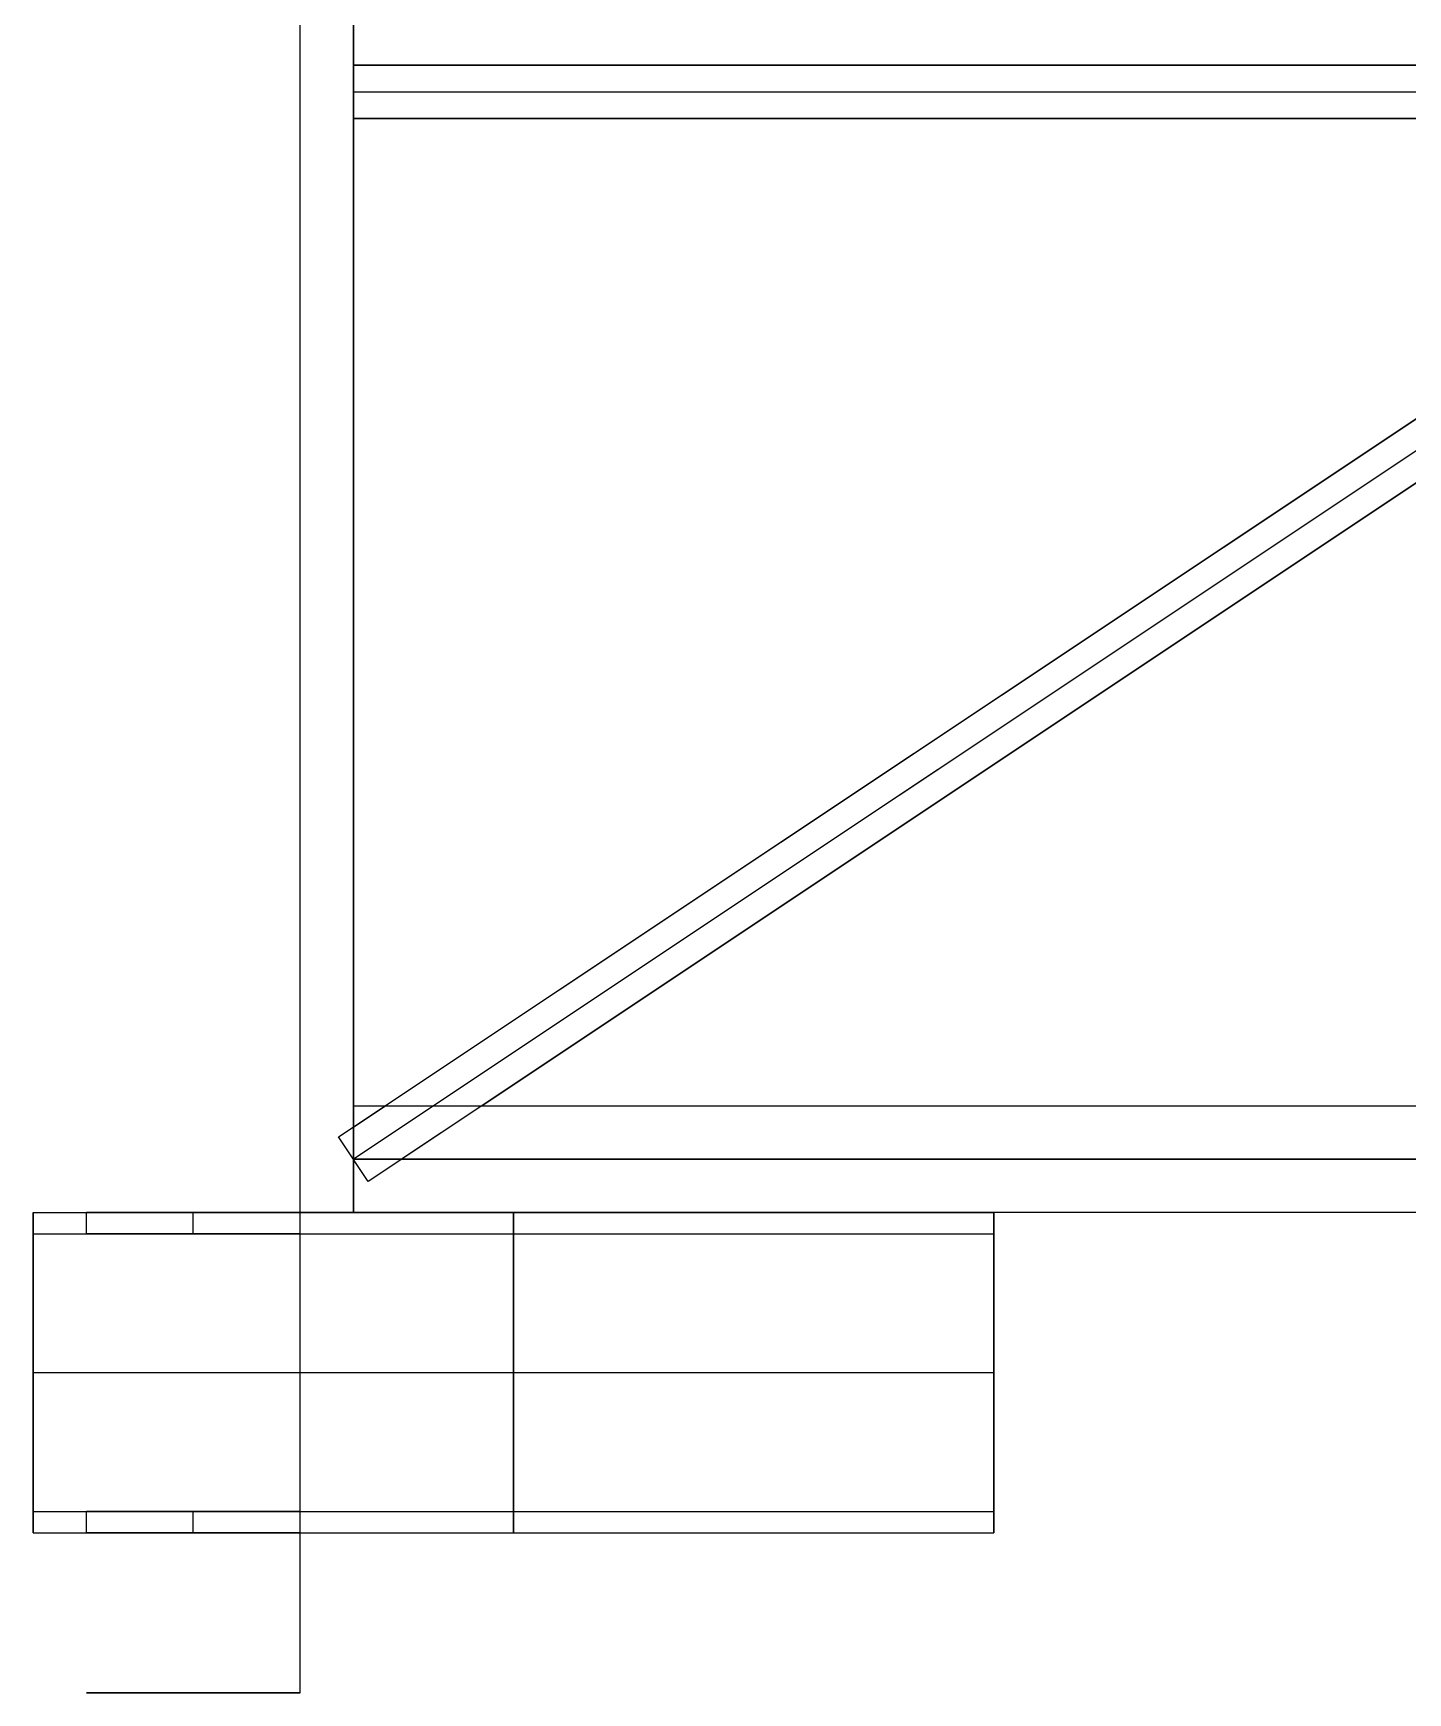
# Model space of a CAD drawing. Header units: millimetres. Extents: x 420 to 781, y -50 to 250.
# Drawn here: x 420 to 548.8, y -50 to 105.5 of the extents above; entities that cross this region are included whole.
import ezdxf

# ---------------------------------------------------------------- set-up
doc = ezdxf.new("R2010")
doc.units = ezdxf.units.MM
doc.header["$MEASUREMENT"] = 0
doc.layers.add('Default', color=178, linetype='Continuous', true_color=0x000000)

msp = doc.modelspace()

# ---------------------------------------------------------------- linework, layer by layer
at = {"layer": 'Default'}
for p, q in [((445, -50, -25), (445, 250, -25)), ((445, -5, 30), (445, 205, 30)), ((445, -5, 30), (445, 205, 30)), ((445, -5, -80), (445, 205, -80)), ((450, 205, 30), (450, -5, 30)), ((450, 205, 30), (450, -5, 30)), ((450, 205, -80), (450, -5, -80)), ((448.61, 2.08, 92), (748.61, 202.08, 92)), ((448.61, 2.08), (748.61, 202.08)), ((448.61, 2.08, -80), (748.61, 202.08, -80)), ((450, 200, 88), (450, 0, 88)), ((450, 200, 92), (450, 0, 92)), ((450, 0, 90), (450, 200, 90)), ((450, 200), (450, 0)), ((450, 200), (450, 0)), ((450, 200, 4), (450, 0, 4)), ((450, 0, 2), (450, 200, 2)), ((750, 200, 92), (450, 0, 92)), ((751.39, 197.92, 92), (451.39, -2.08, 92)), ((751.39, 197.92), (451.39, -2.08)), ((751.39, 197.92, -80), (451.39, -2.08, -80)), ((737.99, 195, 92), (452.99, 5, 92)), ((737.99, 195, 172), (452.99, 5, 172)), ((737.99, 195, 132), (452.99, 5, 132)), ((742.5, 195, 172), (457.5, 5, 172)), ((462.01, 5, 92), (747.01, 195, 92)), ((462.01, 5, 172), (747.01, 195, 172)), ((462.01, 5, 132), (747.01, 195, 132)), ((750, 102.5, -80), (450, 102.5, -80)), ((450, 102.5, -80), (450, 102.5)), ((750, 102.5), (450, 102.5)), ((450, 102.5, -80), (450, 97.5, -80)), ((450, 102.5), (450, 97.5)), ((750, 102.5, 92), (450, 102.5, 92)), ((450, 102.5, 92), (450, 102.5, 172)), ((750, 102.5, 172), (450, 102.5, 172)), ((450, 102.5, 92), (450, 97.5, 92)), ((450, 102.5, 172), (450, 97.5, 172)), ((450, 97.5, 92), (450, 102.5, 92)), ((450, 102.5, 92), (750, 102.5, 92)), ((450, 100, 88), (750, 100, 88)), ((450, 100, 88), (450, 100, 92)), ((450, 100, 92), (750, 100, 92)), ((450, 100), (750, 100)), ((450, 100), (750, 100)), ((450, 100), (450, 100, 4)), ((450, 100, 4), (750, 100, 4)), ((450, 97.5, -80), (750, 97.5, -80)), ((450, 97.5), (750, 97.5)), ((450, 97.5, -80), (450, 97.5)), ((450, 97.5, 92), (750, 97.5, 92)), ((450, 97.5, 172), (750, 97.5, 172)), ((450, 97.5, 92), (450, 97.5, 172)), ((750, 97.5, 92), (450, 97.5, 92)), ((450, 0, 176), (450, 5, 176)), ((450, 5, 176), (450, 5, 92)), ((450, 0, 92), (450, 5, 92)), ((450, 5, 176), (750, 5, 176)), ((450, 5, 92), (750, 5, 92)), ((450, 3, 92), (452.99, 5, 92)), ((452.99, 5, 92), (452.99, 5, 172)), ((452.99, 5, 172), (462.01, 5, 172)), ((462.01, 5, 92), (454.51, 0, 92)), ((462.01, 5, 172), (462.01, 5, 92)), ((451.39, -2.08, 92), (448.61, 2.08, 92)), ((451.39, -2.08), (448.61, 2.08)), ((448.61, 2.08), (448.61, 2.08, -80)), ((451.39, -2.08, -80), (448.61, 2.08, -80)), ((450, 0, 92), (450, 3, 92)), ((450, 0, 88), (750, 0, 88)), ((450, 0, 88), (450, 0, 92)), ((450, 0, 92), (750, 0, 92)), ((750, 0, 90), (450, 0, 90)), ((450, 0, 176), (450, 0, 92)), ((750, 0, 176), (450, 0, 176)), ((750, 0, 92), (450, 0, 92)), ((450, 0), (750, 0)), ((450, -5, 30), (450, 0, 30)), ((450, 0, 30), (450, 0, -80)), ((450, -5, -80), (450, 0, -80)), ((450, 0, 30), (750, 0, 30)), ((450, 0, -80), (750, 0, -80)), ((450, 0), (750, 0)), ((450, 0), (450, 0, 4)), ((450, 0, 4), (750, 0, 4)), ((750, 0, 2), (450, 0, 2)), ((454.51, 0, 92), (450, 0, 92)), ((451.39, -2.08), (451.39, -2.08, -80)), ((420, -35, -40), (420, -5, -40)), ((420, -5, -40), (510, -5, -40)), ((420, -5, -40), (420, -5, -10)), ((420, -5, -10), (510, -5, -10)), ((420, -5, -10), (420, -35, -10)), ((420, -5, -25), (425, -5, -25)), ((420, -7, -25), (420, -5, -25)), ((425.01, -5, -24.48), (425, -5, -24.83)), ((425, -5, -24.83), (425, -5, -25.17)), ((425, -5, -25.17), (425.01, -5, -25.52)), ((425, -7, -25), (425, -5, -25)), ((425.04, -5, -24.13), (425.01, -5, -24.48)), ((425.01, -5, -25.52), (425.04, -5, -25.87)), ((425.07, -5, -23.79), (425.04, -5, -24.13)), ((425.04, -5, -25.87), (425.07, -5, -26.21)), ((425.12, -5, -23.44), (425.07, -5, -23.79)), ((425.07, -5, -26.21), (425.12, -5, -26.56)), ((425.18, -5, -23.1), (425.12, -5, -23.44)), ((425.12, -5, -26.56), (425.18, -5, -26.9)), ((425.25, -5, -22.76), (425.18, -5, -23.1)), ((425.18, -5, -26.9), (425.25, -5, -27.24)), ((425.34, -5, -22.43), (425.25, -5, -22.76)), ((425.25, -5, -27.24), (425.34, -5, -27.57)), ((425.43, -5, -22.09), (425.34, -5, -22.43)), ((425.34, -5, -27.57), (425.43, -5, -27.91)), ((425.54, -5, -21.76), (425.43, -5, -22.09)), ((425.43, -5, -27.91), (425.54, -5, -28.24)), ((425.66, -5, -21.44), (425.54, -5, -21.76)), ((425.54, -5, -28.24), (425.66, -5, -28.56)), ((425.79, -5, -21.11), (425.66, -5, -21.44)), ((425.66, -5, -28.56), (425.79, -5, -28.89)), ((425.93, -5, -20.8), (425.79, -5, -21.11)), ((425.79, -5, -28.89), (425.93, -5, -29.2)), ((426.08, -5, -20.48), (425.93, -5, -20.8)), ((425.93, -5, -29.2), (426.08, -5, -29.52)), ((426.24, -5, -20.18), (426.08, -5, -20.48)), ((426.08, -5, -29.52), (426.24, -5, -29.82)), ((426.41, -5, -19.88), (426.24, -5, -20.18)), ((426.24, -5, -29.82), (426.41, -5, -30.12)), ((426.6, -5, -19.58), (426.41, -5, -19.88)), ((426.41, -5, -30.12), (426.6, -5, -30.42)), ((426.79, -5, -19.29), (426.6, -5, -19.58)), ((426.6, -5, -30.42), (426.79, -5, -30.71)), ((426.99, -5, -19.01), (426.79, -5, -19.29)), ((426.79, -5, -30.71), (426.99, -5, -30.99)), ((427.2, -5, -18.74), (426.99, -5, -19.01)), ((426.99, -5, -30.99), (427.2, -5, -31.26)), ((427.43, -5, -18.47), (427.2, -5, -18.74)), ((427.2, -5, -31.26), (427.43, -5, -31.53)), ((427.66, -5, -18.21), (427.43, -5, -18.47)), ((427.43, -5, -31.53), (427.66, -5, -31.79)), ((427.9, -5, -17.96), (427.66, -5, -18.21)), ((427.66, -5, -31.79), (427.9, -5, -32.04)), ((428.15, -5, -17.72), (427.9, -5, -17.96)), ((427.9, -5, -32.04), (428.15, -5, -32.28)), ((428.4, -5, -17.48), (428.15, -5, -17.72)), ((428.15, -5, -32.28), (428.4, -5, -32.52)), ((428.67, -5, -17.26), (428.4, -5, -17.48)), ((428.4, -5, -32.52), (428.67, -5, -32.74)), ((428.94, -5, -17.04), (428.67, -5, -17.26)), ((428.67, -5, -32.74), (428.94, -5, -32.96)), ((429.22, -5, -16.84), (428.94, -5, -17.04)), ((428.94, -5, -32.96), (429.22, -5, -33.16)), ((429.51, -5, -16.64), (429.22, -5, -16.84)), ((429.22, -5, -33.16), (429.51, -5, -33.36)), ((429.8, -5, -16.46), (429.51, -5, -16.64)), ((429.51, -5, -33.36), (429.8, -5, -33.54)), ((430.1, -5, -16.28), (429.8, -5, -16.46)), ((429.8, -5, -33.54), (430.1, -5, -33.72)), ((430.41, -5, -16.12), (430.1, -5, -16.28)), ((430.1, -5, -33.72), (430.41, -5, -33.88)), ((430.72, -5, -15.96), (430.41, -5, -16.12)), ((430.41, -5, -33.88), (430.72, -5, -34.04)), ((431.03, -5, -15.82), (430.72, -5, -15.96)), ((430.72, -5, -34.04), (431.03, -5, -34.18)), ((431.35, -5, -15.69), (431.03, -5, -15.82)), ((431.03, -5, -34.18), (431.35, -5, -34.31)), ((431.68, -5, -15.57), (431.35, -5, -15.69)), ((431.35, -5, -34.31), (431.68, -5, -34.43)), ((432.01, -5, -15.46), (431.68, -5, -15.57)), ((431.68, -5, -34.43), (432.01, -5, -34.54)), ((432.34, -5, -15.36), (432.01, -5, -15.46)), ((432.01, -5, -34.54), (432.34, -5, -34.64)), ((432.68, -5, -15.27), (432.34, -5, -15.36)), ((432.34, -5, -34.64), (432.68, -5, -34.73)), ((433.02, -5, -15.2), (432.68, -5, -15.27)), ((432.68, -5, -34.73), (433.02, -5, -34.8)), ((433.36, -5, -15.14), (433.02, -5, -15.2)), ((433.02, -5, -34.8), (433.36, -5, -34.86)), ((433.7, -5, -15.08), (433.36, -5, -15.14)), ((433.36, -5, -34.86), (433.7, -5, -34.92)), ((434.05, -5, -15.05), (433.7, -5, -15.08)), ((433.7, -5, -34.92), (434.05, -5, -34.95)), ((434.39, -5, -15.02), (434.05, -5, -15.05)), ((434.05, -5, -34.95), (434.39, -5, -34.98)), ((434.74, -5, -15), (434.39, -5, -15.02)), ((434.39, -5, -34.98), (434.74, -5, -35)), ((435.09, -5, -15), (434.74, -5, -15)), ((434.74, -5, -35), (435.09, -5, -35)), ((435, -7, -35), (435, -5, -35)), ((435, -7, -15), (435, -5, -15)), ((435.43, -5, -15.01), (435.09, -5, -15)), ((435.09, -5, -35), (435.43, -5, -34.99)), ((435.78, -5, -15.03), (435.43, -5, -15.01)), ((435.43, -5, -34.99), (435.78, -5, -34.97)), ((436.13, -5, -15.06), (435.78, -5, -15.03)), ((435.78, -5, -34.97), (436.13, -5, -34.94)), ((436.47, -5, -15.11), (436.13, -5, -15.06)), ((436.13, -5, -34.94), (436.47, -5, -34.89)), ((436.81, -5, -15.17), (436.47, -5, -15.11)), ((436.47, -5, -34.89), (436.81, -5, -34.83)), ((437.15, -5, -15.23), (436.81, -5, -15.17)), ((436.81, -5, -34.83), (437.15, -5, -34.77)), ((437.49, -5, -15.32), (437.15, -5, -15.23)), ((437.15, -5, -34.77), (437.49, -5, -34.68)), ((437.82, -5, -15.41), (437.49, -5, -15.32)), ((437.49, -5, -34.68), (437.82, -5, -34.59)), ((438.16, -5, -15.51), (437.82, -5, -15.41)), ((437.82, -5, -34.59), (438.16, -5, -34.49)), ((438.48, -5, -15.63), (438.16, -5, -15.51)), ((438.16, -5, -34.49), (438.48, -5, -34.37)), ((438.81, -5, -15.75), (438.48, -5, -15.63)), ((438.48, -5, -34.37), (438.81, -5, -34.25)), ((439.13, -5, -15.89), (438.81, -5, -15.75)), ((438.81, -5, -34.25), (439.13, -5, -34.11)), ((439.44, -5, -16.04), (439.13, -5, -15.89)), ((439.13, -5, -34.11), (439.44, -5, -33.96)), ((439.75, -5, -16.2), (439.44, -5, -16.04)), ((439.44, -5, -33.96), (439.75, -5, -33.8)), ((440.05, -5, -16.37), (439.75, -5, -16.2)), ((439.75, -5, -33.8), (440.05, -5, -33.63)), ((440, -5, -25), (445, -5, -25)), ((440.35, -5, -16.55), (440.05, -5, -16.37)), ((440.05, -5, -33.63), (440.35, -5, -33.45)), ((440.64, -5, -16.74), (440.35, -5, -16.55)), ((440.35, -5, -33.45), (440.64, -5, -33.26)), ((440.92, -5, -16.94), (440.64, -5, -16.74)), ((440.64, -5, -33.26), (440.92, -5, -33.06)), ((441.2, -5, -17.15), (440.92, -5, -16.94)), ((440.92, -5, -33.06), (441.2, -5, -32.85)), ((441.46, -5, -17.37), (441.2, -5, -17.15)), ((441.2, -5, -32.85), (441.46, -5, -32.63)), ((441.73, -5, -17.6), (441.46, -5, -17.37)), ((441.46, -5, -32.63), (441.73, -5, -32.4)), ((441.98, -5, -17.84), (441.73, -5, -17.6)), ((441.73, -5, -32.4), (441.98, -5, -32.16)), ((442.22, -5, -18.08), (441.98, -5, -17.84)), ((441.98, -5, -32.16), (442.22, -5, -31.92)), ((442.46, -5, -18.34), (442.22, -5, -18.08)), ((442.22, -5, -31.92), (442.46, -5, -31.66)), ((442.69, -5, -18.6), (442.46, -5, -18.34)), ((442.46, -5, -31.66), (442.69, -5, -31.4)), ((442.9, -5, -18.87), (442.69, -5, -18.6)), ((442.69, -5, -31.4), (442.9, -5, -31.13)), ((443.11, -5, -19.15), (442.9, -5, -18.87)), ((442.9, -5, -31.13), (443.11, -5, -30.85)), ((443.31, -5, -19.44), (443.11, -5, -19.15)), ((443.11, -5, -30.85), (443.31, -5, -30.56)), ((443.5, -5, -19.73), (443.31, -5, -19.44)), ((443.31, -5, -30.56), (443.5, -5, -30.27)), ((443.67, -5, -20.03), (443.5, -5, -19.73)), ((443.5, -5, -30.27), (443.67, -5, -29.97)), ((443.84, -5, -20.33), (443.67, -5, -20.03)), ((443.67, -5, -29.97), (443.84, -5, -29.67)), ((444, -5, -20.64), (443.84, -5, -20.33)), ((443.84, -5, -29.67), (444, -5, -29.36)), ((444.14, -5, -20.95), (444, -5, -20.64)), ((444, -5, -29.36), (444.14, -5, -29.05)), ((444.28, -5, -21.27), (444.14, -5, -20.95)), ((444.14, -5, -29.05), (444.28, -5, -28.73)), ((444.4, -5, -21.6), (444.28, -5, -21.27)), ((444.28, -5, -28.73), (444.4, -5, -28.4)), ((444.52, -5, -21.93), (444.4, -5, -21.6)), ((444.4, -5, -28.4), (444.52, -5, -28.07)), ((444.62, -5, -22.26), (444.52, -5, -21.93)), ((444.52, -5, -28.07), (444.62, -5, -27.74)), ((444.71, -5, -22.59), (444.62, -5, -22.26)), ((444.62, -5, -27.74), (444.71, -5, -27.41)), ((444.78, -5, -22.93), (444.71, -5, -22.59)), ((444.71, -5, -27.41), (444.78, -5, -27.07)), ((444.85, -5, -23.27), (444.78, -5, -22.93)), ((444.78, -5, -27.07), (444.85, -5, -26.73)), ((444.9, -5, -23.62), (444.85, -5, -23.27)), ((444.85, -5, -26.73), (444.9, -5, -26.38)), ((444.95, -5, -23.96), (444.9, -5, -23.62)), ((444.9, -5, -26.38), (444.95, -5, -26.04)), ((444.98, -5, -24.31), (444.95, -5, -23.96)), ((444.95, -5, -26.04), (444.98, -5, -25.69)), ((444.99, -5, -24.65), (444.98, -5, -24.31)), ((444.98, -5, -25.69), (444.99, -5, -25.35)), ((445, -5, -25), (444.99, -5, -24.65)), ((444.99, -5, -25.35), (445, -5, -25)), ((445, -7, -25), (445, -5, -25)), ((445, -5, -25), (510, -5, -25)), ((450, -5, 30), (445, -5, 30)), ((450, -5, 30), (445, -5, 30)), ((445, -5, 30), (445, -5, -80)), ((450, -5, -80), (445, -5, -80)), ((450, -5, 30), (450, -5, -80)), ((750, -5, 30), (450, -5, 30)), ((750, -5, -80), (450, -5, -80)), ((450, -5, 30), (450, -5, -80)), ((465, -35, -40), (465, -5, -40)), ((465, -5, -40), (465, -5, -10)), ((465, -5, -10), (465, -35, -10)), ((510, -35, -40), (510, -5, -40)), ((510, -5, -40), (510, -5, -10)), ((510, -5, -10), (510, -35, -10)), ((510, -7, -25), (510, -5, -25)), ((420, -7, -12), (510, -7, -12)), ((420, -7, -38), (510, -7, -38)), ((420, -7, -12), (420, -33, -12)), ((420, -33, -38), (420, -7, -38)), ((420, -7, -38), (420, -7, -12)), ((420, -7, -25), (425, -7, -25)), ((425.01, -7, -24.48), (425, -7, -24.83)), ((425, -7, -24.83), (425, -7, -25.17)), ((425, -7, -25.17), (425.01, -7, -25.52)), ((425.04, -7, -24.13), (425.01, -7, -24.48)), ((425.01, -7, -25.52), (425.04, -7, -25.87)), ((425.07, -7, -23.79), (425.04, -7, -24.13)), ((425.04, -7, -25.87), (425.07, -7, -26.21)), ((425.12, -7, -23.44), (425.07, -7, -23.79)), ((425.07, -7, -26.21), (425.12, -7, -26.56)), ((425.18, -7, -23.1), (425.12, -7, -23.44)), ((425.12, -7, -26.56), (425.18, -7, -26.9)), ((425.25, -7, -22.76), (425.18, -7, -23.1)), ((425.18, -7, -26.9), (425.25, -7, -27.24)), ((425.34, -7, -22.43), (425.25, -7, -22.76)), ((425.25, -7, -27.24), (425.34, -7, -27.57)), ((425.43, -7, -22.09), (425.34, -7, -22.43)), ((425.34, -7, -27.57), (425.43, -7, -27.91)), ((425.54, -7, -21.76), (425.43, -7, -22.09)), ((425.43, -7, -27.91), (425.54, -7, -28.24)), ((425.66, -7, -21.44), (425.54, -7, -21.76)), ((425.54, -7, -28.24), (425.66, -7, -28.56)), ((425.79, -7, -21.11), (425.66, -7, -21.44)), ((425.66, -7, -28.56), (425.79, -7, -28.89)), ((425.93, -7, -20.8), (425.79, -7, -21.11)), ((425.79, -7, -28.89), (425.93, -7, -29.2)), ((426.08, -7, -20.48), (425.93, -7, -20.8)), ((425.93, -7, -29.2), (426.08, -7, -29.52)), ((426.24, -7, -20.18), (426.08, -7, -20.48)), ((426.08, -7, -29.52), (426.24, -7, -29.82)), ((426.41, -7, -19.88), (426.24, -7, -20.18)), ((426.24, -7, -29.82), (426.41, -7, -30.12)), ((426.6, -7, -19.58), (426.41, -7, -19.88)), ((426.41, -7, -30.12), (426.6, -7, -30.42)), ((426.79, -7, -19.29), (426.6, -7, -19.58)), ((426.6, -7, -30.42), (426.79, -7, -30.71)), ((426.99, -7, -19.01), (426.79, -7, -19.29)), ((426.79, -7, -30.71), (426.99, -7, -30.99)), ((427.2, -7, -18.74), (426.99, -7, -19.01)), ((426.99, -7, -30.99), (427.2, -7, -31.26)), ((427.43, -7, -18.47), (427.2, -7, -18.74)), ((427.2, -7, -31.26), (427.43, -7, -31.53)), ((427.66, -7, -18.21), (427.43, -7, -18.47)), ((427.43, -7, -31.53), (427.66, -7, -31.79)), ((427.9, -7, -17.96), (427.66, -7, -18.21)), ((427.66, -7, -31.79), (427.9, -7, -32.04)), ((428.15, -7, -17.72), (427.9, -7, -17.96)), ((427.9, -7, -32.04), (428.15, -7, -32.28)), ((428.4, -7, -17.48), (428.15, -7, -17.72)), ((428.15, -7, -32.28), (428.4, -7, -32.52)), ((428.67, -7, -17.26), (428.4, -7, -17.48)), ((428.4, -7, -32.52), (428.67, -7, -32.74)), ((428.94, -7, -17.04), (428.67, -7, -17.26)), ((428.67, -7, -32.74), (428.94, -7, -32.96)), ((429.22, -7, -16.84), (428.94, -7, -17.04)), ((428.94, -7, -32.96), (429.22, -7, -33.16)), ((429.51, -7, -16.64), (429.22, -7, -16.84)), ((429.22, -7, -33.16), (429.51, -7, -33.36)), ((429.8, -7, -16.46), (429.51, -7, -16.64)), ((429.51, -7, -33.36), (429.8, -7, -33.54)), ((430.1, -7, -16.28), (429.8, -7, -16.46)), ((429.8, -7, -33.54), (430.1, -7, -33.72)), ((430.41, -7, -16.12), (430.1, -7, -16.28)), ((430.1, -7, -33.72), (430.41, -7, -33.88)), ((430.72, -7, -15.96), (430.41, -7, -16.12)), ((430.41, -7, -33.88), (430.72, -7, -34.04)), ((431.03, -7, -15.82), (430.72, -7, -15.96)), ((430.72, -7, -34.04), (431.03, -7, -34.18)), ((431.35, -7, -15.69), (431.03, -7, -15.82)), ((431.03, -7, -34.18), (431.35, -7, -34.31)), ((431.68, -7, -15.57), (431.35, -7, -15.69)), ((431.35, -7, -34.31), (431.68, -7, -34.43)), ((432.01, -7, -15.46), (431.68, -7, -15.57)), ((431.68, -7, -34.43), (432.01, -7, -34.54)), ((432.34, -7, -15.36), (432.01, -7, -15.46)), ((432.01, -7, -34.54), (432.34, -7, -34.64)), ((432.68, -7, -15.27), (432.34, -7, -15.36)), ((432.34, -7, -34.64), (432.68, -7, -34.73)), ((433.02, -7, -15.2), (432.68, -7, -15.27)), ((432.68, -7, -34.73), (433.02, -7, -34.8)), ((433.36, -7, -15.14), (433.02, -7, -15.2)), ((433.02, -7, -34.8), (433.36, -7, -34.86)), ((433.7, -7, -15.08), (433.36, -7, -15.14)), ((433.36, -7, -34.86), (433.7, -7, -34.92)), ((434.05, -7, -15.05), (433.7, -7, -15.08)), ((433.7, -7, -34.92), (434.05, -7, -34.95)), ((434.39, -7, -15.02), (434.05, -7, -15.05)), ((434.05, -7, -34.95), (434.39, -7, -34.98)), ((434.74, -7, -15), (434.39, -7, -15.02)), ((434.39, -7, -34.98), (434.74, -7, -35)), ((435.09, -7, -15), (434.74, -7, -15)), ((434.74, -7, -35), (435.09, -7, -35)), ((435.43, -7, -15.01), (435.09, -7, -15)), ((435.09, -7, -35), (435.43, -7, -34.99)), ((435.78, -7, -15.03), (435.43, -7, -15.01)), ((435.43, -7, -34.99), (435.78, -7, -34.97)), ((436.13, -7, -15.06), (435.78, -7, -15.03)), ((435.78, -7, -34.97), (436.13, -7, -34.94)), ((436.47, -7, -15.11), (436.13, -7, -15.06)), ((436.13, -7, -34.94), (436.47, -7, -34.89)), ((436.81, -7, -15.17), (436.47, -7, -15.11)), ((436.47, -7, -34.89), (436.81, -7, -34.83)), ((437.15, -7, -15.23), (436.81, -7, -15.17)), ((436.81, -7, -34.83), (437.15, -7, -34.77)), ((437.49, -7, -15.32), (437.15, -7, -15.23)), ((437.15, -7, -34.77), (437.49, -7, -34.68)), ((437.82, -7, -15.41), (437.49, -7, -15.32)), ((437.49, -7, -34.68), (437.82, -7, -34.59)), ((438.16, -7, -15.51), (437.82, -7, -15.41)), ((437.82, -7, -34.59), (438.16, -7, -34.49)), ((438.48, -7, -15.63), (438.16, -7, -15.51)), ((438.16, -7, -34.49), (438.48, -7, -34.37)), ((438.81, -7, -15.75), (438.48, -7, -15.63)), ((438.48, -7, -34.37), (438.81, -7, -34.25)), ((439.13, -7, -15.89), (438.81, -7, -15.75)), ((438.81, -7, -34.25), (439.13, -7, -34.11)), ((439.44, -7, -16.04), (439.13, -7, -15.89)), ((439.13, -7, -34.11), (439.44, -7, -33.96)), ((439.75, -7, -16.2), (439.44, -7, -16.04)), ((439.44, -7, -33.96), (439.75, -7, -33.8)), ((440.05, -7, -16.37), (439.75, -7, -16.2)), ((439.75, -7, -33.8), (440.05, -7, -33.63)), ((440.35, -7, -16.55), (440.05, -7, -16.37)), ((440.05, -7, -33.63), (440.35, -7, -33.45)), ((440.64, -7, -16.74), (440.35, -7, -16.55)), ((440.35, -7, -33.45), (440.64, -7, -33.26)), ((440.92, -7, -16.94), (440.64, -7, -16.74)), ((440.64, -7, -33.26), (440.92, -7, -33.06)), ((441.2, -7, -17.15), (440.92, -7, -16.94)), ((440.92, -7, -33.06), (441.2, -7, -32.85)), ((441.46, -7, -17.37), (441.2, -7, -17.15)), ((441.2, -7, -32.85), (441.46, -7, -32.63)), ((441.73, -7, -17.6), (441.46, -7, -17.37)), ((441.46, -7, -32.63), (441.73, -7, -32.4)), ((441.98, -7, -17.84), (441.73, -7, -17.6)), ((441.73, -7, -32.4), (441.98, -7, -32.16)), ((442.22, -7, -18.08), (441.98, -7, -17.84)), ((441.98, -7, -32.16), (442.22, -7, -31.92)), ((442.46, -7, -18.34), (442.22, -7, -18.08)), ((442.22, -7, -31.92), (442.46, -7, -31.66)), ((442.69, -7, -18.6), (442.46, -7, -18.34)), ((442.46, -7, -31.66), (442.69, -7, -31.4)), ((442.9, -7, -18.87), (442.69, -7, -18.6)), ((442.69, -7, -31.4), (442.9, -7, -31.13)), ((443.11, -7, -19.15), (442.9, -7, -18.87)), ((442.9, -7, -31.13), (443.11, -7, -30.85)), ((443.31, -7, -19.44), (443.11, -7, -19.15)), ((443.11, -7, -30.85), (443.31, -7, -30.56)), ((443.5, -7, -19.73), (443.31, -7, -19.44)), ((443.31, -7, -30.56), (443.5, -7, -30.27)), ((443.67, -7, -20.03), (443.5, -7, -19.73)), ((443.5, -7, -30.27), (443.67, -7, -29.97)), ((443.84, -7, -20.33), (443.67, -7, -20.03)), ((443.67, -7, -29.97), (443.84, -7, -29.67)), ((444, -7, -20.64), (443.84, -7, -20.33)), ((443.84, -7, -29.67), (444, -7, -29.36)), ((444.14, -7, -20.95), (444, -7, -20.64)), ((444, -7, -29.36), (444.14, -7, -29.05)), ((444.28, -7, -21.27), (444.14, -7, -20.95)), ((444.14, -7, -29.05), (444.28, -7, -28.73)), ((444.4, -7, -21.6), (444.28, -7, -21.27)), ((444.28, -7, -28.73), (444.4, -7, -28.4)), ((444.52, -7, -21.93), (444.4, -7, -21.6)), ((444.4, -7, -28.4), (444.52, -7, -28.07)), ((444.62, -7, -22.26), (444.52, -7, -21.93)), ((444.52, -7, -28.07), (444.62, -7, -27.74)), ((444.71, -7, -22.59), (444.62, -7, -22.26)), ((444.62, -7, -27.74), (444.71, -7, -27.41)), ((444.78, -7, -22.93), (444.71, -7, -22.59)), ((444.71, -7, -27.41), (444.78, -7, -27.07)), ((444.85, -7, -23.27), (444.78, -7, -22.93)), ((444.78, -7, -27.07), (444.85, -7, -26.73)), ((444.9, -7, -23.62), (444.85, -7, -23.27)), ((444.85, -7, -26.73), (444.9, -7, -26.38)), ((444.95, -7, -23.96), (444.9, -7, -23.62)), ((444.9, -7, -26.38), (444.95, -7, -26.04)), ((444.98, -7, -24.31), (444.95, -7, -23.96)), ((444.95, -7, -26.04), (444.98, -7, -25.69)), ((444.99, -7, -24.65), (444.98, -7, -24.31)), ((444.98, -7, -25.69), (444.99, -7, -25.35)), ((445, -7, -25), (444.99, -7, -24.65)), ((444.99, -7, -25.35), (445, -7, -25)), ((445, -7, -25), (510, -7, -25)), ((465, -7, -12), (465, -33, -12)), ((465, -33, -38), (465, -7, -38)), ((465, -7, -38), (465, -7, -12)), ((510, -7, -12), (510, -33, -12)), ((510, -33, -38), (510, -7, -38)), ((510, -7, -38), (510, -7, -12)), ((420, -20, -40), (510, -20, -40)), ((420, -20, -10), (510, -20, -10)), ((420, -20, -40), (420, -20, -38)), ((420, -20, -12), (420, -20, -10)), ((420, -20, -12), (510, -20, -12)), ((420, -20, -38), (510, -20, -38)), ((510, -20, -40), (510, -20, -38)), ((510, -20, -12), (510, -20, -10)), ((420, -33, -12), (510, -33, -12)), ((420, -33, -38), (510, -33, -38)), ((420, -33, -12), (420, -33, -38)), ((420, -35, -25), (420, -33, -25)), ((420, -33, -25), (425, -33, -25)), ((425.01, -33, -25.52), (425, -33, -25.17)), ((425, -33, -25.17), (425, -33, -24.83)), ((425, -33, -24.83), (425.01, -33, -24.48)), ((425, -35, -25), (425, -33, -25)), ((425.04, -33, -25.87), (425.01, -33, -25.52)), ((425.01, -33, -24.48), (425.04, -33, -24.13)), ((425.07, -33, -26.21), (425.04, -33, -25.87)), ((425.04, -33, -24.13), (425.07, -33, -23.79)), ((425.12, -33, -26.56), (425.07, -33, -26.21)), ((425.07, -33, -23.79), (425.12, -33, -23.44)), ((425.18, -33, -26.9), (425.12, -33, -26.56)), ((425.12, -33, -23.44), (425.18, -33, -23.1)), ((425.25, -33, -27.24), (425.18, -33, -26.9)), ((425.18, -33, -23.1), (425.25, -33, -22.76)), ((425.34, -33, -27.57), (425.25, -33, -27.24)), ((425.25, -33, -22.76), (425.34, -33, -22.43)), ((425.43, -33, -27.91), (425.34, -33, -27.57)), ((425.34, -33, -22.43), (425.43, -33, -22.09)), ((425.54, -33, -28.24), (425.43, -33, -27.91)), ((425.43, -33, -22.09), (425.54, -33, -21.76)), ((425.66, -33, -28.56), (425.54, -33, -28.24)), ((425.54, -33, -21.76), (425.66, -33, -21.44)), ((425.79, -33, -28.89), (425.66, -33, -28.56)), ((425.66, -33, -21.44), (425.79, -33, -21.11)), ((425.93, -33, -29.2), (425.79, -33, -28.89)), ((425.79, -33, -21.11), (425.93, -33, -20.8)), ((426.08, -33, -29.52), (425.93, -33, -29.2)), ((425.93, -33, -20.8), (426.08, -33, -20.48)), ((426.24, -33, -29.82), (426.08, -33, -29.52)), ((426.08, -33, -20.48), (426.24, -33, -20.18)), ((426.41, -33, -30.12), (426.24, -33, -29.82)), ((426.24, -33, -20.18), (426.41, -33, -19.88)), ((426.6, -33, -30.42), (426.41, -33, -30.12)), ((426.41, -33, -19.88), (426.6, -33, -19.58)), ((426.79, -33, -30.71), (426.6, -33, -30.42)), ((426.6, -33, -19.58), (426.79, -33, -19.29)), ((426.99, -33, -30.99), (426.79, -33, -30.71)), ((426.79, -33, -19.29), (426.99, -33, -19.01)), ((427.2, -33, -31.26), (426.99, -33, -30.99)), ((426.99, -33, -19.01), (427.2, -33, -18.74)), ((427.43, -33, -31.53), (427.2, -33, -31.26)), ((427.2, -33, -18.74), (427.43, -33, -18.47)), ((427.66, -33, -31.79), (427.43, -33, -31.53)), ((427.43, -33, -18.47), (427.66, -33, -18.21)), ((427.9, -33, -32.04), (427.66, -33, -31.79)), ((427.66, -33, -18.21), (427.9, -33, -17.96)), ((428.15, -33, -32.28), (427.9, -33, -32.04)), ((427.9, -33, -17.96), (428.15, -33, -17.72)), ((428.4, -33, -32.52), (428.15, -33, -32.28)), ((428.15, -33, -17.72), (428.4, -33, -17.48)), ((428.67, -33, -32.74), (428.4, -33, -32.52)), ((428.4, -33, -17.48), (428.67, -33, -17.26)), ((428.94, -33, -32.96), (428.67, -33, -32.74)), ((428.67, -33, -17.26), (428.94, -33, -17.04)), ((429.22, -33, -33.16), (428.94, -33, -32.96)), ((428.94, -33, -17.04), (429.22, -33, -16.84)), ((429.51, -33, -33.36), (429.22, -33, -33.16)), ((429.22, -33, -16.84), (429.51, -33, -16.64)), ((429.8, -33, -33.54), (429.51, -33, -33.36)), ((429.51, -33, -16.64), (429.8, -33, -16.46)), ((430.1, -33, -33.72), (429.8, -33, -33.54)), ((429.8, -33, -16.46), (430.1, -33, -16.28)), ((430.41, -33, -33.88), (430.1, -33, -33.72)), ((430.1, -33, -16.28), (430.41, -33, -16.12)), ((430.72, -33, -34.04), (430.41, -33, -33.88)), ((430.41, -33, -16.12), (430.72, -33, -15.96)), ((431.03, -33, -34.18), (430.72, -33, -34.04)), ((430.72, -33, -15.96), (431.03, -33, -15.82)), ((431.35, -33, -34.31), (431.03, -33, -34.18)), ((431.03, -33, -15.82), (431.35, -33, -15.69)), ((431.68, -33, -34.43), (431.35, -33, -34.31)), ((431.35, -33, -15.69), (431.68, -33, -15.57)), ((432.01, -33, -34.54), (431.68, -33, -34.43)), ((431.68, -33, -15.57), (432.01, -33, -15.46)), ((432.34, -33, -34.64), (432.01, -33, -34.54)), ((432.01, -33, -15.46), (432.34, -33, -15.36)), ((432.68, -33, -34.73), (432.34, -33, -34.64)), ((432.34, -33, -15.36), (432.68, -33, -15.27)), ((433.02, -33, -34.8), (432.68, -33, -34.73)), ((432.68, -33, -15.27), (433.02, -33, -15.2)), ((433.36, -33, -34.86), (433.02, -33, -34.8)), ((433.02, -33, -15.2), (433.36, -33, -15.14)), ((433.7, -33, -34.92), (433.36, -33, -34.86)), ((433.36, -33, -15.14), (433.7, -33, -15.08)), ((434.05, -33, -34.95), (433.7, -33, -34.92)), ((433.7, -33, -15.08), (434.05, -33, -15.05)), ((434.39, -33, -34.98), (434.05, -33, -34.95)), ((434.05, -33, -15.05), (434.39, -33, -15.02)), ((434.74, -33, -35), (434.39, -33, -34.98)), ((434.39, -33, -15.02), (434.74, -33, -15)), ((435.09, -33, -35), (434.74, -33, -35)), ((434.74, -33, -15), (435.09, -33, -15)), ((435, -35, -35), (435, -33, -35)), ((435, -35, -15), (435, -33, -15)), ((435.43, -33, -34.99), (435.09, -33, -35)), ((435.09, -33, -15), (435.43, -33, -15.01)), ((435.78, -33, -34.97), (435.43, -33, -34.99)), ((435.43, -33, -15.01), (435.78, -33, -15.03)), ((436.13, -33, -34.94), (435.78, -33, -34.97)), ((435.78, -33, -15.03), (436.13, -33, -15.06)), ((436.47, -33, -34.89), (436.13, -33, -34.94)), ((436.13, -33, -15.06), (436.47, -33, -15.11)), ((436.81, -33, -34.83), (436.47, -33, -34.89)), ((436.47, -33, -15.11), (436.81, -33, -15.17)), ((437.15, -33, -34.77), (436.81, -33, -34.83)), ((436.81, -33, -15.17), (437.15, -33, -15.23)), ((437.49, -33, -34.68), (437.15, -33, -34.77)), ((437.15, -33, -15.23), (437.49, -33, -15.32)), ((437.82, -33, -34.59), (437.49, -33, -34.68)), ((437.49, -33, -15.32), (437.82, -33, -15.41)), ((438.16, -33, -34.49), (437.82, -33, -34.59)), ((437.82, -33, -15.41), (438.16, -33, -15.51)), ((438.48, -33, -34.37), (438.16, -33, -34.49)), ((438.16, -33, -15.51), (438.48, -33, -15.63)), ((438.81, -33, -34.25), (438.48, -33, -34.37)), ((438.48, -33, -15.63), (438.81, -33, -15.75)), ((439.13, -33, -34.11), (438.81, -33, -34.25)), ((438.81, -33, -15.75), (439.13, -33, -15.89)), ((439.44, -33, -33.96), (439.13, -33, -34.11)), ((439.13, -33, -15.89), (439.44, -33, -16.04)), ((439.75, -33, -33.8), (439.44, -33, -33.96)), ((439.44, -33, -16.04), (439.75, -33, -16.2)), ((440.05, -33, -33.63), (439.75, -33, -33.8)), ((439.75, -33, -16.2), (440.05, -33, -16.37)), ((440.35, -33, -33.45), (440.05, -33, -33.63)), ((440.05, -33, -16.37), (440.35, -33, -16.55)), ((440.64, -33, -33.26), (440.35, -33, -33.45)), ((440.35, -33, -16.55), (440.64, -33, -16.74)), ((440.92, -33, -33.06), (440.64, -33, -33.26)), ((440.64, -33, -16.74), (440.92, -33, -16.94)), ((441.2, -33, -32.85), (440.92, -33, -33.06)), ((440.92, -33, -16.94), (441.2, -33, -17.15)), ((441.46, -33, -32.63), (441.2, -33, -32.85)), ((441.2, -33, -17.15), (441.46, -33, -17.37)), ((441.73, -33, -32.4), (441.46, -33, -32.63)), ((441.46, -33, -17.37), (441.73, -33, -17.6)), ((441.98, -33, -32.16), (441.73, -33, -32.4)), ((441.73, -33, -17.6), (441.98, -33, -17.84)), ((442.22, -33, -31.92), (441.98, -33, -32.16)), ((441.98, -33, -17.84), (442.22, -33, -18.08)), ((442.46, -33, -31.66), (442.22, -33, -31.92)), ((442.22, -33, -18.08), (442.46, -33, -18.34)), ((442.69, -33, -31.4), (442.46, -33, -31.66)), ((442.46, -33, -18.34), (442.69, -33, -18.6)), ((442.9, -33, -31.13), (442.69, -33, -31.4)), ((442.69, -33, -18.6), (442.9, -33, -18.87)), ((443.11, -33, -30.85), (442.9, -33, -31.13)), ((442.9, -33, -18.87), (443.11, -33, -19.15)), ((443.31, -33, -30.56), (443.11, -33, -30.85)), ((443.11, -33, -19.15), (443.31, -33, -19.44)), ((443.5, -33, -30.27), (443.31, -33, -30.56)), ((443.31, -33, -19.44), (443.5, -33, -19.73)), ((443.67, -33, -29.97), (443.5, -33, -30.27)), ((443.5, -33, -19.73), (443.67, -33, -20.03)), ((443.84, -33, -29.67), (443.67, -33, -29.97)), ((443.67, -33, -20.03), (443.84, -33, -20.33)), ((444, -33, -29.36), (443.84, -33, -29.67)), ((443.84, -33, -20.33), (444, -33, -20.64)), ((444.14, -33, -29.05), (444, -33, -29.36)), ((444, -33, -20.64), (444.14, -33, -20.95)), ((444.28, -33, -28.73), (444.14, -33, -29.05)), ((444.14, -33, -20.95), (444.28, -33, -21.27)), ((444.4, -33, -28.4), (444.28, -33, -28.73)), ((444.28, -33, -21.27), (444.4, -33, -21.6)), ((444.52, -33, -28.07), (444.4, -33, -28.4)), ((444.4, -33, -21.6), (444.52, -33, -21.93)), ((444.62, -33, -27.74), (444.52, -33, -28.07)), ((444.52, -33, -21.93), (444.62, -33, -22.26)), ((444.71, -33, -27.41), (444.62, -33, -27.74)), ((444.62, -33, -22.26), (444.71, -33, -22.59)), ((444.78, -33, -27.07), (444.71, -33, -27.41)), ((444.71, -33, -22.59), (444.78, -33, -22.93)), ((444.85, -33, -26.73), (444.78, -33, -27.07)), ((444.78, -33, -22.93), (444.85, -33, -23.27)), ((444.9, -33, -26.38), (444.85, -33, -26.73)), ((444.85, -33, -23.27), (444.9, -33, -23.62)), ((444.95, -33, -26.04), (444.9, -33, -26.38)), ((444.9, -33, -23.62), (444.95, -33, -23.96)), ((444.98, -33, -25.69), (444.95, -33, -26.04)), ((444.95, -33, -23.96), (444.98, -33, -24.31)), ((444.99, -33, -25.35), (444.98, -33, -25.69)), ((444.98, -33, -24.31), (444.99, -33, -24.65)), ((445, -33, -25), (444.99, -33, -25.35)), ((444.99, -33, -24.65), (445, -33, -25)), ((445, -35, -25), (445, -33, -25)), ((445, -33, -25), (510, -33, -25)), ((465, -33, -12), (465, -33, -38)), ((510, -33, -12), (510, -33, -38)), ((510, -35, -25), (510, -33, -25)), ((420, -35, -40), (510, -35, -40)), ((420, -35, -10), (510, -35, -10)), ((420, -35, -10), (420, -35, -40)), ((420, -35, -25), (425, -35, -25)), ((425.01, -35, -25.52), (425, -35, -25.17)), ((425, -35, -25.17), (425, -35, -24.83)), ((425, -35, -24.83), (425.01, -35, -24.48)), ((425.04, -35, -25.87), (425.01, -35, -25.52)), ((425.01, -35, -24.48), (425.04, -35, -24.13)), ((425.07, -35, -26.21), (425.04, -35, -25.87)), ((425.04, -35, -24.13), (425.07, -35, -23.79)), ((425.12, -35, -26.56), (425.07, -35, -26.21)), ((425.07, -35, -23.79), (425.12, -35, -23.44)), ((425.18, -35, -26.9), (425.12, -35, -26.56)), ((425.12, -35, -23.44), (425.18, -35, -23.1)), ((425.25, -35, -27.24), (425.18, -35, -26.9)), ((425.18, -35, -23.1), (425.25, -35, -22.76)), ((425.34, -35, -27.57), (425.25, -35, -27.24)), ((425.25, -35, -22.76), (425.34, -35, -22.43)), ((425.43, -35, -27.91), (425.34, -35, -27.57)), ((425.34, -35, -22.43), (425.43, -35, -22.09)), ((425.54, -35, -28.24), (425.43, -35, -27.91)), ((425.43, -35, -22.09), (425.54, -35, -21.76)), ((425.66, -35, -28.56), (425.54, -35, -28.24)), ((425.54, -35, -21.76), (425.66, -35, -21.44)), ((425.79, -35, -28.89), (425.66, -35, -28.56)), ((425.66, -35, -21.44), (425.79, -35, -21.11)), ((425.93, -35, -29.2), (425.79, -35, -28.89)), ((425.79, -35, -21.11), (425.93, -35, -20.8)), ((426.08, -35, -29.52), (425.93, -35, -29.2)), ((425.93, -35, -20.8), (426.08, -35, -20.48)), ((426.24, -35, -29.82), (426.08, -35, -29.52)), ((426.08, -35, -20.48), (426.24, -35, -20.18)), ((426.41, -35, -30.12), (426.24, -35, -29.82)), ((426.24, -35, -20.18), (426.41, -35, -19.88)), ((426.6, -35, -30.42), (426.41, -35, -30.12)), ((426.41, -35, -19.88), (426.6, -35, -19.58)), ((426.79, -35, -30.71), (426.6, -35, -30.42)), ((426.6, -35, -19.58), (426.79, -35, -19.29)), ((426.99, -35, -30.99), (426.79, -35, -30.71)), ((426.79, -35, -19.29), (426.99, -35, -19.01)), ((427.2, -35, -31.26), (426.99, -35, -30.99)), ((426.99, -35, -19.01), (427.2, -35, -18.74)), ((427.43, -35, -31.53), (427.2, -35, -31.26)), ((427.2, -35, -18.74), (427.43, -35, -18.47)), ((427.66, -35, -31.79), (427.43, -35, -31.53)), ((427.43, -35, -18.47), (427.66, -35, -18.21)), ((427.9, -35, -32.04), (427.66, -35, -31.79)), ((427.66, -35, -18.21), (427.9, -35, -17.96)), ((428.15, -35, -32.28), (427.9, -35, -32.04)), ((427.9, -35, -17.96), (428.15, -35, -17.72)), ((428.4, -35, -32.52), (428.15, -35, -32.28)), ((428.15, -35, -17.72), (428.4, -35, -17.48)), ((428.67, -35, -32.74), (428.4, -35, -32.52)), ((428.4, -35, -17.48), (428.67, -35, -17.26)), ((428.94, -35, -32.96), (428.67, -35, -32.74)), ((428.67, -35, -17.26), (428.94, -35, -17.04)), ((429.22, -35, -33.16), (428.94, -35, -32.96)), ((428.94, -35, -17.04), (429.22, -35, -16.84)), ((429.51, -35, -33.36), (429.22, -35, -33.16)), ((429.22, -35, -16.84), (429.51, -35, -16.64)), ((429.8, -35, -33.54), (429.51, -35, -33.36)), ((429.51, -35, -16.64), (429.8, -35, -16.46)), ((430.1, -35, -33.72), (429.8, -35, -33.54)), ((429.8, -35, -16.46), (430.1, -35, -16.28)), ((430.41, -35, -33.88), (430.1, -35, -33.72)), ((430.1, -35, -16.28), (430.41, -35, -16.12)), ((430.72, -35, -34.04), (430.41, -35, -33.88)), ((430.41, -35, -16.12), (430.72, -35, -15.96)), ((431.03, -35, -34.18), (430.72, -35, -34.04)), ((430.72, -35, -15.96), (431.03, -35, -15.82)), ((431.35, -35, -34.31), (431.03, -35, -34.18)), ((431.03, -35, -15.82), (431.35, -35, -15.69)), ((431.68, -35, -34.43), (431.35, -35, -34.31)), ((431.35, -35, -15.69), (431.68, -35, -15.57)), ((432.01, -35, -34.54), (431.68, -35, -34.43)), ((431.68, -35, -15.57), (432.01, -35, -15.46)), ((432.34, -35, -34.64), (432.01, -35, -34.54)), ((432.01, -35, -15.46), (432.34, -35, -15.36)), ((432.68, -35, -34.73), (432.34, -35, -34.64)), ((432.34, -35, -15.36), (432.68, -35, -15.27)), ((433.02, -35, -34.8), (432.68, -35, -34.73)), ((432.68, -35, -15.27), (433.02, -35, -15.2)), ((433.36, -35, -34.86), (433.02, -35, -34.8)), ((433.02, -35, -15.2), (433.36, -35, -15.14)), ((433.7, -35, -34.92), (433.36, -35, -34.86)), ((433.36, -35, -15.14), (433.7, -35, -15.08)), ((434.05, -35, -34.95), (433.7, -35, -34.92)), ((433.7, -35, -15.08), (434.05, -35, -15.05)), ((434.39, -35, -34.98), (434.05, -35, -34.95)), ((434.05, -35, -15.05), (434.39, -35, -15.02)), ((434.74, -35, -35), (434.39, -35, -34.98)), ((434.39, -35, -15.02), (434.74, -35, -15)), ((435.09, -35, -35), (434.74, -35, -35)), ((434.74, -35, -15), (435.09, -35, -15)), ((435.43, -35, -34.99), (435.09, -35, -35)), ((435.09, -35, -15), (435.43, -35, -15.01)), ((435.78, -35, -34.97), (435.43, -35, -34.99)), ((435.43, -35, -15.01), (435.78, -35, -15.03)), ((436.13, -35, -34.94), (435.78, -35, -34.97)), ((435.78, -35, -15.03), (436.13, -35, -15.06)), ((436.47, -35, -34.89), (436.13, -35, -34.94)), ((436.13, -35, -15.06), (436.47, -35, -15.11)), ((436.81, -35, -34.83), (436.47, -35, -34.89)), ((436.47, -35, -15.11), (436.81, -35, -15.17)), ((437.15, -35, -34.77), (436.81, -35, -34.83)), ((436.81, -35, -15.17), (437.15, -35, -15.23)), ((437.49, -35, -34.68), (437.15, -35, -34.77)), ((437.15, -35, -15.23), (437.49, -35, -15.32)), ((437.82, -35, -34.59), (437.49, -35, -34.68)), ((437.49, -35, -15.32), (437.82, -35, -15.41)), ((438.16, -35, -34.49), (437.82, -35, -34.59)), ((437.82, -35, -15.41), (438.16, -35, -15.51)), ((438.48, -35, -34.37), (438.16, -35, -34.49)), ((438.16, -35, -15.51), (438.48, -35, -15.63)), ((438.81, -35, -34.25), (438.48, -35, -34.37)), ((438.48, -35, -15.63), (438.81, -35, -15.75)), ((439.13, -35, -34.11), (438.81, -35, -34.25)), ((438.81, -35, -15.75), (439.13, -35, -15.89)), ((439.44, -35, -33.96), (439.13, -35, -34.11)), ((439.13, -35, -15.89), (439.44, -35, -16.04)), ((439.75, -35, -33.8), (439.44, -35, -33.96)), ((439.44, -35, -16.04), (439.75, -35, -16.2)), ((440.05, -35, -33.63), (439.75, -35, -33.8)), ((439.75, -35, -16.2), (440.05, -35, -16.37)), ((440.35, -35, -33.45), (440.05, -35, -33.63)), ((440.05, -35, -16.37), (440.35, -35, -16.55)), ((440.64, -35, -33.26), (440.35, -35, -33.45)), ((440.35, -35, -16.55), (440.64, -35, -16.74)), ((440.92, -35, -33.06), (440.64, -35, -33.26)), ((440.64, -35, -16.74), (440.92, -35, -16.94)), ((441.2, -35, -32.85), (440.92, -35, -33.06)), ((440.92, -35, -16.94), (441.2, -35, -17.15)), ((441.46, -35, -32.63), (441.2, -35, -32.85)), ((441.2, -35, -17.15), (441.46, -35, -17.37)), ((441.73, -35, -32.4), (441.46, -35, -32.63)), ((441.46, -35, -17.37), (441.73, -35, -17.6)), ((441.98, -35, -32.16), (441.73, -35, -32.4)), ((441.73, -35, -17.6), (441.98, -35, -17.84)), ((442.22, -35, -31.92), (441.98, -35, -32.16)), ((441.98, -35, -17.84), (442.22, -35, -18.08)), ((442.46, -35, -31.66), (442.22, -35, -31.92)), ((442.22, -35, -18.08), (442.46, -35, -18.34)), ((442.69, -35, -31.4), (442.46, -35, -31.66)), ((442.46, -35, -18.34), (442.69, -35, -18.6)), ((442.9, -35, -31.13), (442.69, -35, -31.4)), ((442.69, -35, -18.6), (442.9, -35, -18.87)), ((443.11, -35, -30.85), (442.9, -35, -31.13)), ((442.9, -35, -18.87), (443.11, -35, -19.15)), ((443.31, -35, -30.56), (443.11, -35, -30.85)), ((443.11, -35, -19.15), (443.31, -35, -19.44)), ((443.5, -35, -30.27), (443.31, -35, -30.56)), ((443.31, -35, -19.44), (443.5, -35, -19.73)), ((443.67, -35, -29.97), (443.5, -35, -30.27)), ((443.5, -35, -19.73), (443.67, -35, -20.03)), ((443.84, -35, -29.67), (443.67, -35, -29.97)), ((443.67, -35, -20.03), (443.84, -35, -20.33)), ((444, -35, -29.36), (443.84, -35, -29.67)), ((443.84, -35, -20.33), (444, -35, -20.64)), ((444.14, -35, -29.05), (444, -35, -29.36)), ((444, -35, -20.64), (444.14, -35, -20.95)), ((444.28, -35, -28.73), (444.14, -35, -29.05)), ((444.14, -35, -20.95), (444.28, -35, -21.27)), ((444.4, -35, -28.4), (444.28, -35, -28.73)), ((444.28, -35, -21.27), (444.4, -35, -21.6)), ((444.52, -35, -28.07), (444.4, -35, -28.4)), ((444.4, -35, -21.6), (444.52, -35, -21.93)), ((444.62, -35, -27.74), (444.52, -35, -28.07)), ((444.52, -35, -21.93), (444.62, -35, -22.26)), ((444.71, -35, -27.41), (444.62, -35, -27.74)), ((444.62, -35, -22.26), (444.71, -35, -22.59)), ((444.78, -35, -27.07), (444.71, -35, -27.41)), ((444.71, -35, -22.59), (444.78, -35, -22.93)), ((444.85, -35, -26.73), (444.78, -35, -27.07)), ((444.78, -35, -22.93), (444.85, -35, -23.27)), ((444.9, -35, -26.38), (444.85, -35, -26.73)), ((444.85, -35, -23.27), (444.9, -35, -23.62)), ((444.95, -35, -26.04), (444.9, -35, -26.38)), ((444.9, -35, -23.62), (444.95, -35, -23.96)), ((444.98, -35, -25.69), (444.95, -35, -26.04)), ((444.95, -35, -23.96), (444.98, -35, -24.31)), ((444.99, -35, -25.35), (444.98, -35, -25.69)), ((444.98, -35, -24.31), (444.99, -35, -24.65)), ((445, -35, -25), (444.99, -35, -25.35)), ((444.99, -35, -24.65), (445, -35, -25)), ((445, -35, -25), (510, -35, -25)), ((465, -35, -10), (465, -35, -40)), ((510, -35, -10), (510, -35, -40)), ((425.01, -50, -25.52), (425, -50, -25.17)), ((425, -50, -25.17), (425, -50, -24.83)), ((425, -50, -24.83), (425.01, -50, -24.48)), ((425.04, -50, -25.87), (425.01, -50, -25.52)), ((425.01, -50, -24.48), (425.04, -50, -24.13)), ((425.07, -50, -26.21), (425.04, -50, -25.87)), ((425.04, -50, -24.13), (425.07, -50, -23.79)), ((425.12, -50, -26.56), (425.07, -50, -26.21)), ((425.07, -50, -23.79), (425.12, -50, -23.44)), ((425.18, -50, -26.9), (425.12, -50, -26.56)), ((425.12, -50, -23.44), (425.18, -50, -23.1)), ((425.25, -50, -27.24), (425.18, -50, -26.9)), ((425.18, -50, -23.1), (425.25, -50, -22.76)), ((425.34, -50, -27.57), (425.25, -50, -27.24)), ((425.25, -50, -22.76), (425.34, -50, -22.43)), ((425.43, -50, -27.91), (425.34, -50, -27.57)), ((425.34, -50, -22.43), (425.43, -50, -22.09)), ((425.54, -50, -28.24), (425.43, -50, -27.91)), ((425.43, -50, -22.09), (425.54, -50, -21.76)), ((425.66, -50, -28.56), (425.54, -50, -28.24)), ((425.54, -50, -21.76), (425.66, -50, -21.44)), ((425.79, -50, -28.89), (425.66, -50, -28.56)), ((425.66, -50, -21.44), (425.79, -50, -21.11)), ((425.93, -50, -29.2), (425.79, -50, -28.89)), ((425.79, -50, -21.11), (425.93, -50, -20.8)), ((426.08, -50, -29.52), (425.93, -50, -29.2)), ((425.93, -50, -20.8), (426.08, -50, -20.48)), ((426.24, -50, -29.82), (426.08, -50, -29.52)), ((426.08, -50, -20.48), (426.24, -50, -20.18)), ((426.41, -50, -30.12), (426.24, -50, -29.82)), ((426.24, -50, -20.18), (426.41, -50, -19.88)), ((426.6, -50, -30.42), (426.41, -50, -30.12)), ((426.41, -50, -19.88), (426.6, -50, -19.58)), ((426.79, -50, -30.71), (426.6, -50, -30.42)), ((426.6, -50, -19.58), (426.79, -50, -19.29)), ((426.99, -50, -30.99), (426.79, -50, -30.71)), ((426.79, -50, -19.29), (426.99, -50, -19.01)), ((427.2, -50, -31.26), (426.99, -50, -30.99)), ((426.99, -50, -19.01), (427.2, -50, -18.74)), ((427.43, -50, -31.53), (427.2, -50, -31.26)), ((427.2, -50, -18.74), (427.43, -50, -18.47)), ((427.66, -50, -31.79), (427.43, -50, -31.53)), ((427.43, -50, -18.47), (427.66, -50, -18.21)), ((427.9, -50, -32.04), (427.66, -50, -31.79)), ((427.66, -50, -18.21), (427.9, -50, -17.96)), ((428.15, -50, -32.28), (427.9, -50, -32.04)), ((427.9, -50, -17.96), (428.15, -50, -17.72)), ((428.4, -50, -32.52), (428.15, -50, -32.28)), ((428.15, -50, -17.72), (428.4, -50, -17.48)), ((428.67, -50, -32.74), (428.4, -50, -32.52)), ((428.4, -50, -17.48), (428.67, -50, -17.26)), ((428.94, -50, -32.96), (428.67, -50, -32.74)), ((428.67, -50, -17.26), (428.94, -50, -17.04)), ((429.22, -50, -33.16), (428.94, -50, -32.96)), ((428.94, -50, -17.04), (429.22, -50, -16.84)), ((429.51, -50, -33.36), (429.22, -50, -33.16)), ((429.22, -50, -16.84), (429.51, -50, -16.64)), ((429.8, -50, -33.54), (429.51, -50, -33.36)), ((429.51, -50, -16.64), (429.8, -50, -16.46)), ((430.1, -50, -33.72), (429.8, -50, -33.54)), ((429.8, -50, -16.46), (430.1, -50, -16.28)), ((430.41, -50, -33.88), (430.1, -50, -33.72)), ((430.1, -50, -16.28), (430.41, -50, -16.12)), ((430.72, -50, -34.04), (430.41, -50, -33.88)), ((430.41, -50, -16.12), (430.72, -50, -15.96)), ((431.03, -50, -34.18), (430.72, -50, -34.04)), ((430.72, -50, -15.96), (431.03, -50, -15.82)), ((431.35, -50, -34.31), (431.03, -50, -34.18)), ((431.03, -50, -15.82), (431.35, -50, -15.69)), ((431.68, -50, -34.43), (431.35, -50, -34.31)), ((431.35, -50, -15.69), (431.68, -50, -15.57)), ((432.01, -50, -34.54), (431.68, -50, -34.43)), ((431.68, -50, -15.57), (432.01, -50, -15.46)), ((432.34, -50, -34.64), (432.01, -50, -34.54)), ((432.01, -50, -15.46), (432.34, -50, -15.36)), ((432.68, -50, -34.73), (432.34, -50, -34.64)), ((432.34, -50, -15.36), (432.68, -50, -15.27)), ((433.02, -50, -34.8), (432.68, -50, -34.73)), ((432.68, -50, -15.27), (433.02, -50, -15.2)), ((433.36, -50, -34.86), (433.02, -50, -34.8)), ((433.02, -50, -15.2), (433.36, -50, -15.14)), ((433.7, -50, -34.92), (433.36, -50, -34.86)), ((433.36, -50, -15.14), (433.7, -50, -15.08)), ((434.05, -50, -34.95), (433.7, -50, -34.92)), ((433.7, -50, -15.08), (434.05, -50, -15.05)), ((434.39, -50, -34.98), (434.05, -50, -34.95)), ((434.05, -50, -15.05), (434.39, -50, -15.02)), ((434.74, -50, -35), (434.39, -50, -34.98)), ((434.39, -50, -15.02), (434.74, -50, -15)), ((435.09, -50, -35), (434.74, -50, -35)), ((434.74, -50, -15), (435.09, -50, -15)), ((435.43, -50, -34.99), (435.09, -50, -35)), ((435.09, -50, -15), (435.43, -50, -15.01)), ((435.78, -50, -34.97), (435.43, -50, -34.99)), ((435.43, -50, -15.01), (435.78, -50, -15.03)), ((436.13, -50, -34.94), (435.78, -50, -34.97)), ((435.78, -50, -15.03), (436.13, -50, -15.06)), ((436.47, -50, -34.89), (436.13, -50, -34.94)), ((436.13, -50, -15.06), (436.47, -50, -15.11)), ((436.81, -50, -34.83), (436.47, -50, -34.89)), ((436.47, -50, -15.11), (436.81, -50, -15.17)), ((437.15, -50, -34.77), (436.81, -50, -34.83)), ((436.81, -50, -15.17), (437.15, -50, -15.23)), ((437.49, -50, -34.68), (437.15, -50, -34.77)), ((437.15, -50, -15.23), (437.49, -50, -15.32)), ((437.82, -50, -34.59), (437.49, -50, -34.68)), ((437.49, -50, -15.32), (437.82, -50, -15.41)), ((438.16, -50, -34.49), (437.82, -50, -34.59)), ((437.82, -50, -15.41), (438.16, -50, -15.51)), ((438.48, -50, -34.37), (438.16, -50, -34.49)), ((438.16, -50, -15.51), (438.48, -50, -15.63)), ((438.81, -50, -34.25), (438.48, -50, -34.37)), ((438.48, -50, -15.63), (438.81, -50, -15.75)), ((439.13, -50, -34.11), (438.81, -50, -34.25)), ((438.81, -50, -15.75), (439.13, -50, -15.89)), ((439.44, -50, -33.96), (439.13, -50, -34.11)), ((439.13, -50, -15.89), (439.44, -50, -16.04)), ((439.75, -50, -33.8), (439.44, -50, -33.96)), ((439.44, -50, -16.04), (439.75, -50, -16.2)), ((440.05, -50, -33.63), (439.75, -50, -33.8)), ((439.75, -50, -16.2), (440.05, -50, -16.37)), ((440.35, -50, -33.45), (440.05, -50, -33.63)), ((440.05, -50, -16.37), (440.35, -50, -16.55)), ((440.64, -50, -33.26), (440.35, -50, -33.45)), ((440.35, -50, -16.55), (440.64, -50, -16.74)), ((440.92, -50, -33.06), (440.64, -50, -33.26)), ((440.64, -50, -16.74), (440.92, -50, -16.94)), ((441.2, -50, -32.85), (440.92, -50, -33.06)), ((440.92, -50, -16.94), (441.2, -50, -17.15)), ((441.46, -50, -32.63), (441.2, -50, -32.85)), ((441.2, -50, -17.15), (441.46, -50, -17.37)), ((441.73, -50, -32.4), (441.46, -50, -32.63)), ((441.46, -50, -17.37), (441.73, -50, -17.6)), ((441.98, -50, -32.16), (441.73, -50, -32.4)), ((441.73, -50, -17.6), (441.98, -50, -17.84)), ((442.22, -50, -31.92), (441.98, -50, -32.16)), ((441.98, -50, -17.84), (442.22, -50, -18.08)), ((442.46, -50, -31.66), (442.22, -50, -31.92)), ((442.22, -50, -18.08), (442.46, -50, -18.34)), ((442.69, -50, -31.4), (442.46, -50, -31.66)), ((442.46, -50, -18.34), (442.69, -50, -18.6)), ((442.9, -50, -31.13), (442.69, -50, -31.4)), ((442.69, -50, -18.6), (442.9, -50, -18.87)), ((443.11, -50, -30.85), (442.9, -50, -31.13)), ((442.9, -50, -18.87), (443.11, -50, -19.15)), ((443.31, -50, -30.56), (443.11, -50, -30.85)), ((443.11, -50, -19.15), (443.31, -50, -19.44)), ((443.5, -50, -30.27), (443.31, -50, -30.56)), ((443.31, -50, -19.44), (443.5, -50, -19.73)), ((443.67, -50, -29.97), (443.5, -50, -30.27)), ((443.5, -50, -19.73), (443.67, -50, -20.03)), ((443.84, -50, -29.67), (443.67, -50, -29.97)), ((443.67, -50, -20.03), (443.84, -50, -20.33)), ((444, -50, -29.36), (443.84, -50, -29.67)), ((443.84, -50, -20.33), (444, -50, -20.64)), ((444.14, -50, -29.05), (444, -50, -29.36)), ((444, -50, -20.64), (444.14, -50, -20.95)), ((444.28, -50, -28.73), (444.14, -50, -29.05)), ((444.14, -50, -20.95), (444.28, -50, -21.27)), ((444.4, -50, -28.4), (444.28, -50, -28.73)), ((444.28, -50, -21.27), (444.4, -50, -21.6)), ((444.52, -50, -28.07), (444.4, -50, -28.4)), ((444.4, -50, -21.6), (444.52, -50, -21.93)), ((444.62, -50, -27.74), (444.52, -50, -28.07)), ((444.52, -50, -21.93), (444.62, -50, -22.26)), ((444.71, -50, -27.41), (444.62, -50, -27.74)), ((444.62, -50, -22.26), (444.71, -50, -22.59)), ((444.78, -50, -27.07), (444.71, -50, -27.41)), ((444.71, -50, -22.59), (444.78, -50, -22.93)), ((444.85, -50, -26.73), (444.78, -50, -27.07)), ((444.78, -50, -22.93), (444.85, -50, -23.27)), ((444.9, -50, -26.38), (444.85, -50, -26.73)), ((444.85, -50, -23.27), (444.9, -50, -23.62)), ((444.95, -50, -26.04), (444.9, -50, -26.38)), ((444.9, -50, -23.62), (444.95, -50, -23.96)), ((444.98, -50, -25.69), (444.95, -50, -26.04)), ((444.95, -50, -23.96), (444.98, -50, -24.31)), ((444.99, -50, -25.35), (444.98, -50, -25.69)), ((444.98, -50, -24.31), (444.99, -50, -24.65)), ((445, -50, -25), (444.99, -50, -25.35)), ((444.99, -50, -24.65), (445, -50, -25))]:
    msp.add_line(p, q, dxfattribs=at)

doc.saveas('drawing.dxf')
